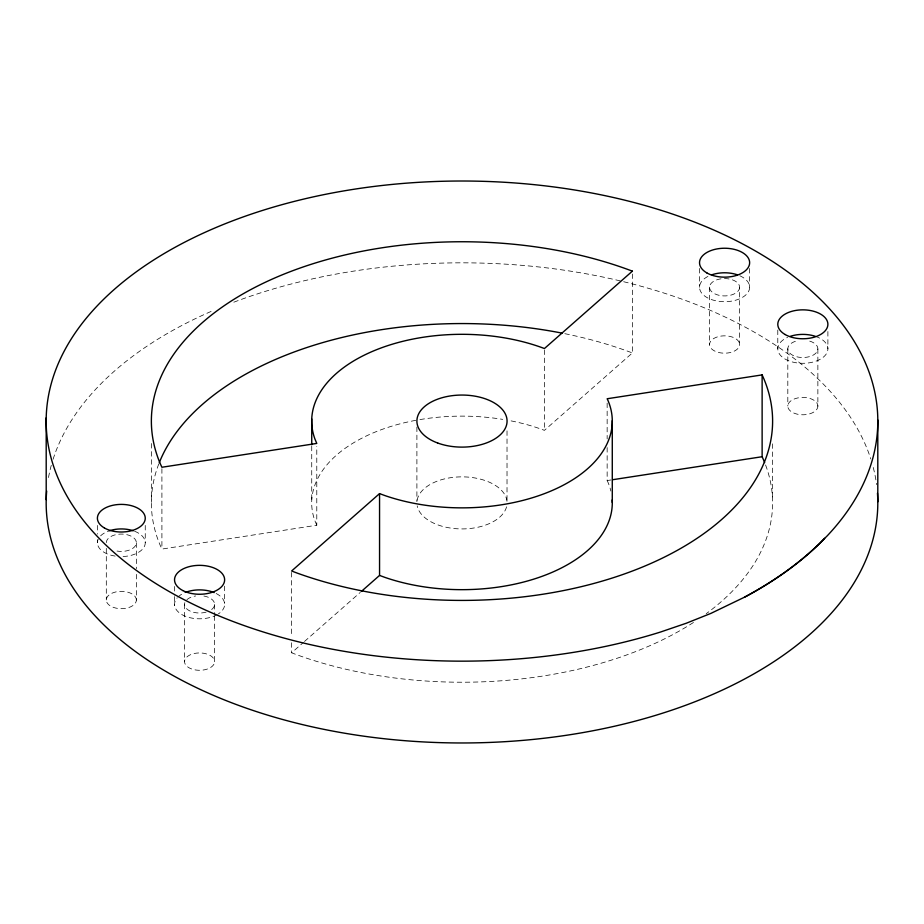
<?xml version="1.0" encoding="UTF-8"?>
<svg xmlns="http://www.w3.org/2000/svg" width="924" height="924" viewBox="0 0 924 924"><rect width="100%" height="100%" fill="white"/><g stroke="black" fill="none" stroke-linecap="round" stroke-linejoin="round"><path stroke-width="0.69" stroke-dasharray="4.62 3.46" d="M693.485 622.464A310.614 179.325 0 0 1 296.881 654.793L291.614 652.806L303.418 642.423M304.481 641.475L360.256 592.411M511.111 420.894A150.3 86.775 0 0 1 542.827 429.741L544.409 430.365L632.386 352.956L632.386 274.024M158.801 463.894A310.614 179.325 0 0 0 160.291 545.553L161.908 549.064L316.782 525.236L316.782 446.292M607.149 447.551L607.149 480.561L611.422 479.903M607.149 480.561L607.992 482.316A150.3 86.775 0 0 1 610.88 491.071M316.782 525.236L314.992 520.997A150.3 86.775 0 0 1 415.719 420.339M827.892 331.52L827.892 348.845M817.867 348.972L817.867 406.237A15.027 8.674 0 0 1 795.148 413.571A15.027 8.674 0 0 1 795.506 398.533A15.027 8.674 0 0 1 817.867 406.237M787.814 348.718L787.814 405.994M777.789 330.076L777.789 348.845M772.545 443.832L772.545 499.803M749.641 268.48L749.641 287.248M739.616 287.364A15.027 8.674 0 0 1 716.897 294.698A15.027 8.674 0 0 1 717.255 279.672A15.027 8.674 0 0 1 739.616 287.364L739.616 344.629A15.027 8.674 0 0 1 716.897 351.963A15.027 8.674 0 0 1 717.255 336.937A15.027 8.674 0 0 1 739.616 344.629M709.563 287.121L709.563 344.386M699.537 268.48L699.537 287.248M607.149 403.049L607.149 438.935M544.409 349.988L544.409 430.365M507.022 430.861L507.022 502.621M416.897 427.038L416.897 501.674M311.734 446.211L311.734 500.75M291.614 572.43L291.614 637.017M291.614 642.758L291.614 652.806M224.59 586.139L224.59 603.464M214.611 604.469L214.611 614.483M214.611 615.915L214.611 661.734A15.027 8.674 0 0 1 191.892 669.068A15.027 8.674 0 0 1 192.25 654.042A15.027 8.674 0 0 1 214.611 661.734M184.557 604.227L184.557 661.492M174.578 586.463L174.578 595.125M174.578 596.569L174.578 605.232M161.908 468.687L161.908 549.064M151.374 443.508L151.374 502.356M145.253 525.421L145.253 542.746M136.359 542.862L136.359 568.641M136.359 574.358L136.359 600.138A15.027 8.674 0 0 1 113.64 607.461A15.027 8.674 0 0 1 113.999 592.434A15.027 8.674 0 0 1 136.359 600.138M106.306 548.348L106.306 599.895M97.401 525.421L97.401 534.084M97.401 539.859L97.401 542.746M48.487 477.546A415.823 240.067 0 0 1 51.282 465.338M53.084 459.274A415.823 240.067 0 0 1 214.264 310.071M233.841 302.183A415.823 240.067 0 0 1 622.314 281.393M623.688 281.728A415.823 240.067 0 0 1 870.789 458.974M873.249 467.475A415.823 240.067 0 0 1 876.599 484.592M765.569 464.957A310.614 179.325 0 0 1 706.202 613.709M564.83 333.679A310.614 179.325 0 0 1 632.386 352.956M419.935 419.588A150.3 86.775 0 0 1 502.691 419.369M809.724 341.129A15.027 8.674 0 0 1 814.414 354.377A15.027 8.674 0 0 1 791.002 354.192A15.027 8.674 0 0 1 796.326 341.025M203.904 596.038A15.027 8.674 0 0 1 210.545 610.279M206.098 612.162A15.027 8.674 0 0 1 190.356 611.191A15.027 8.674 0 0 1 184.846 602.633M186.914 599.676A15.027 8.674 0 0 1 195.669 595.968M106.306 542.619A15.027 8.674 0 0 1 122.927 534.118A15.027 8.674 0 0 1 136.059 544.455A15.027 8.674 0 0 1 117.013 551.051M739.835 275.768A25.052 14.461 0 0 1 742.295 297.47A25.052 14.461 0 0 1 704.712 296.05A25.052 14.461 0 0 1 712.058 274.717M815.361 336.324A25.052 14.461 0 0 1 822.718 357.646A25.052 14.461 0 0 1 785.123 359.066A25.052 14.461 0 0 1 787.595 337.376M216.181 593.508A25.052 14.461 0 0 1 218.341 613.929M217.221 614.61A25.052 14.461 0 0 1 184.904 616.065A25.052 14.461 0 0 1 177.165 597.897M177.939 597.066A25.052 14.461 0 0 1 185.759 592.284M134.615 531.254A23.932 13.814 0 0 1 144.225 546.754A23.932 13.814 0 0 1 121.333 556.56M115.142 556.086A23.932 13.814 0 0 1 98.221 539.166M100.612 535.839A23.932 13.814 0 0 1 109.367 530.78M506.56 506.814A45.091 26.034 0 0 1 461.157 528.921A45.091 26.034 0 0 1 417.186 505.878M417.117 500.334A45.091 26.034 0 0 1 462.808 476.865A45.091 26.034 0 0 1 506.987 501.282"/><path stroke-width="1.39" d="M824.647 538.288L819.9 543.289A415.823 240.067 0 0 1 745.264 596.823L710.903 613.386L686.37 623.203L660.672 631.981A415.823 240.067 0 0 1 51.883 460.764A415.823 240.067 0 0 1 530.711 184.315A415.823 240.067 0 0 1 827.269 535.793L819.657 543.358A415.823 240.067 0 0 1 745.033 596.892M379.556 493.612L291.614 570.986L296.881 572.984A310.614 179.325 0 0 0 646.338 565.419A310.614 179.325 0 0 0 762.127 374.901L607.149 398.752L607.992 400.496A150.3 86.775 0 0 1 551.247 490.898A150.3 86.775 0 0 1 384.904 495.576L379.556 493.612L379.556 575.421L361.33 591.464M612.843 479.683L762.127 456.722A310.614 179.325 0 0 1 764.656 462.601M379.556 575.421L384.904 577.385A150.3 86.775 0 0 0 538.369 577.627A150.3 86.775 0 0 0 612.196 499.942M877.8 420.004L877.8 501.824M762.127 374.901L762.127 456.722M612.277 420.686L612.277 502.494M311.734 418.942L311.734 444.779M46.2 417.856L46.2 499.665M877.465 493.197A415.823 240.067 0 0 1 460.117 742.965A415.823 240.067 0 0 1 46.674 491.048M159.263 462.716A310.614 179.325 0 0 1 562.185 333.148M712.058 274.717A25.052 14.461 0 0 1 737.109 274.717M790.32 336.324A25.052 14.461 0 0 1 815.361 336.324M185.759 592.284A25.052 14.461 0 0 1 214.137 592.573M109.367 530.78A23.932 13.814 0 0 1 133.299 530.78M632.386 271.148L544.409 348.556L542.827 347.932A150.3 86.775 0 0 0 376.311 349.792A150.3 86.775 0 0 0 314.992 439.189L316.782 443.428L161.908 467.255L160.291 463.744A310.614 179.325 0 0 1 282.732 274.624A310.614 179.325 0 0 1 632.386 271.148M785.123 334.523A25.052 14.461 0 0 0 827.038 328.043A25.052 14.461 0 0 0 796.361 310.337A25.052 14.461 0 0 0 785.123 334.523M706.872 272.927A25.052 14.461 0 0 0 748.786 266.447A25.052 14.461 0 0 0 718.11 248.729A25.052 14.461 0 0 0 706.872 272.927M104.412 527.974A23.932 13.814 0 0 0 144.444 521.771A23.932 13.814 0 0 0 115.142 504.862A23.932 13.814 0 0 0 104.412 527.974M182.987 590.632A25.052 14.461 0 0 0 224.128 582.686A25.052 14.461 0 0 0 191.638 566.089A25.052 14.461 0 0 0 182.987 590.632M437.71 443.023A45.091 26.034 0 0 0 507.022 422.256A45.091 26.034 0 0 0 441.21 397.978A45.091 26.034 0 0 0 437.71 443.023"/></g></svg>
